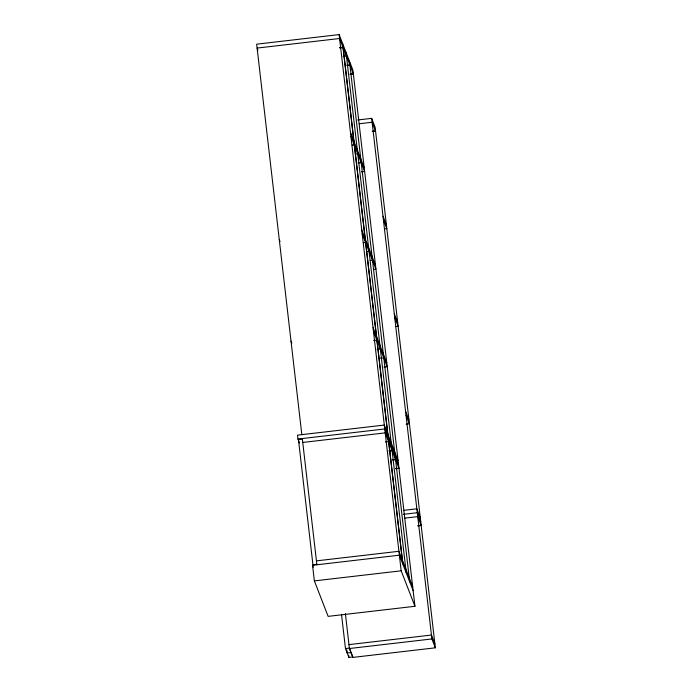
<?xml version="1.0" encoding="UTF-8"?>
<svg xmlns="http://www.w3.org/2000/svg" width="692" height="692" viewBox="0 0 692 692"><rect width="100%" height="100%" fill="white"/><g stroke="black" fill="none" stroke-linecap="round" stroke-linejoin="round"><path stroke-width="1.04" d="M413.15 590.674L399.37 555.192L312.55 565.278L314.358 580.891L328.138 616.373L414.949 606.287L352.911 70.082L339.132 34.6L256.663 44.176L301.833 434.637M339.755 47.592L342.972 47.22M339.815 47.748L341.96 47.497M339.876 47.895L342.021 47.653M343.197 56.467L346.415 56.095M346.649 65.333L349.858 64.962M347.773 65.359L349.918 65.117M350.091 74.208L353.301 73.828M350.152 74.355L353.361 73.983L339.582 38.501L257.113 48.085L257.874 50.049M357.738 119.975L371.665 118.358L375.107 127.224L435.337 647.816L352.868 657.4L349.425 648.525L345.394 613.683M359.26 123.756L372.114 122.259L375.557 131.134M372.287 131.35L375.497 130.978M372.348 131.506L374.484 131.255M352.124 145.138L354.269 144.887L350.948 136.324M355.576 154.005L357.712 153.762L354.39 145.19M357.946 163.001L361.163 162.629L357.833 154.065M361.388 171.875L364.606 171.495L361.276 162.931M384.657 228.896L386.802 228.645L383.472 220.082M363.421 242.736L365.566 242.485L362.236 233.922M366.864 251.603L369.009 251.36L365.679 242.788M370.307 260.477L372.452 260.227L369.13 251.663M373.758 269.344L375.894 269.093L372.573 260.529M395.954 326.494L398.09 326.243L394.769 317.68M373.645 340.455L376.855 340.083L373.533 331.52M377.088 349.33L380.297 348.958L376.976 340.386M380.531 358.197L383.749 357.825L380.418 349.261M383.974 367.071L387.191 366.691L383.861 358.127M406.169 424.213L409.387 423.841L406.057 415.278M398.09 460.543L384.311 425.061L297.499 435.147L297.949 439.048L384.761 428.962L398.54 464.444M302.343 438.996L298.442 439.446L312.94 564.81L316.85 564.352M302.741 442.447L385.21 432.872L398.99 468.346L395.781 468.726M385.383 441.963L388.601 441.591M388.835 450.829L392.044 450.457M389.959 450.855L392.105 450.613M392.277 459.704L395.487 459.324M392.338 459.851L395.547 459.479M393.463 459.877L395.608 459.635M395.72 468.571L398.938 468.199M403.981 510.315L416.843 508.819L420.286 517.685M403.358 514.338L417.293 512.72L420.736 521.595M404.889 518.118L417.743 516.63L421.186 525.496L417.977 525.868M417.916 525.721L421.125 525.34M316.443 560.866L398.912 551.29L412.692 586.764M314.358 580.891L401.17 570.805L414.949 606.287M348.967 644.624L431.445 635.048L434.887 643.915M345.472 648.56L349.382 648.11L352.808 656.95L348.906 657.4L345.472 648.56L341.502 614.28M349.425 648.525L431.894 638.95L435.337 647.816M351.103 652.547L347.185 652.963L346.813 649.753M350.489 132.423L353.82 140.986M353.941 141.289L357.262 149.853M357.383 150.155L360.705 158.727M360.826 159.03L364.156 167.594M383.022 216.181L386.352 224.744M361.786 230.021L365.108 238.584M365.229 238.887L368.559 247.451M368.672 247.753L372.002 256.325M372.123 256.628L375.445 265.192M394.31 313.779L397.64 322.342M373.075 327.619L376.405 336.182M376.526 336.485L379.847 345.048M379.969 345.351L383.29 353.923M383.411 354.226L386.742 362.79M405.607 411.377L408.937 419.94M279.308 239.596L280.052 241.499M291.055 341.095L291.79 342.998M297.949 439.048L299.48 442.992M312.55 565.278L313.32 567.241M371.665 118.358L431.894 638.95M349.469 61.207L409.699 581.799M346.026 52.341L406.256 572.933M343.085 47.523L387.814 434.083M388.714 441.894L402.415 560.312M342.575 43.466L402.813 564.067M339.132 34.6L401.17 570.805M348.656 655.255L348.906 657.4M302.292 438.546L316.893 564.767"/></g></svg>
